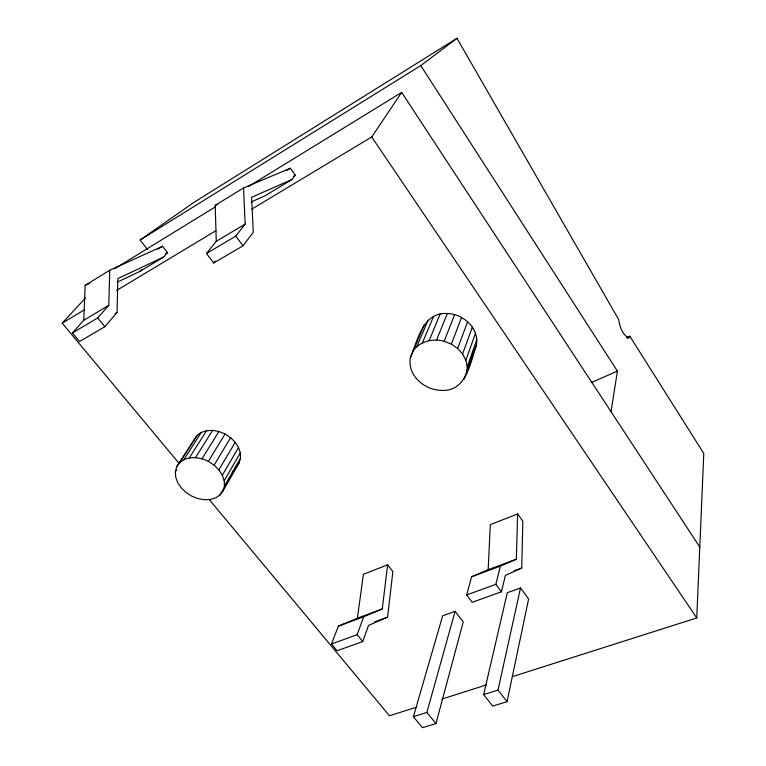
<?xml version="1.0" encoding="UTF-8"?>
<svg xmlns="http://www.w3.org/2000/svg" width="766" height="766" viewBox="0 0 766 766"><rect width="100%" height="100%" fill="white"/><g stroke="black" fill="none" stroke-linecap="round" stroke-linejoin="round"><path stroke-width="1.15" d="M117.064 312.499L117.82 278.594L163.646 257.06L167.476 252.627L162.536 246.269L109.73 270.254L85.16 285.373L83.791 320.255L72.406 332.951L79.53 341.512L104.837 326.709L117.064 312.499L115.063 313.677M521.742 568.018L522.843 521.244L517.615 513.957L490.326 524.633L488.172 569.684L471.588 576.798L466.657 594.943L472.239 602.268L501.462 591.792L505.368 575.419L521.742 568.018L514.149 570.794M72.406 332.951L97.684 317.967L108.791 305.356L109.73 270.254M471.588 576.798L500.361 566.141L516.361 559.218L517.615 513.957M512.377 676.646L696.754 617.942L703.782 453.462L629.824 336.226L626.55 337.701M410.365 357.655C407.196 374.976 423.895 389.607 440.249 390.296C465.852 392.795 470.037 364.022 476.193 345.954C480.004 328.901 463.564 313.907 447.306 313.514C422.822 311.886 417.786 340.238 410.365 357.655L424.125 325.062M466.628 373.358L467.241 366.885L476.816 339.616M387.567 617.137L392.881 571.551L387.606 564.829L363.419 574.289L357.387 618.2L338.371 626.157L331.458 644.014L337.069 650.755L362.73 641.554L368.513 625.439L387.567 617.137L374.574 621.896M338.371 626.157L363.687 616.783L382.272 608.97L387.606 564.829M611.029 411.687L617.415 371.137L420.783 65.598L456.986 38.3L618.65 319.479C619.589 326.192 622.241 334.828 628.752 337.825L629.824 336.226M507.063 701.675L528.617 598.945L520.516 587.962L507.322 592.683L483.643 694.59L492.691 706.089L507.063 701.675L498.024 690.07L520.516 587.962M501.462 591.792L495.889 584.324L500.361 566.141M175.347 471.77L176.649 466.848L197.044 435.452L201.266 432.436L206.561 430.703L212.584 430.377L218.885 431.488L225.051 433.977L230.623 437.645L235.229 442.25L238.532 447.459L240.323 452.907L240.486 458.202L239.03 463.009L222.973 490.996L219.957 495.008L215.6 497.91L210.2 499.518L204.129 499.738L197.772 498.551L191.577 496.042L185.918 492.385L181.197 487.808L177.712 482.618L175.72 477.151L175.347 471.77L176.601 469.817M435.959 723.554L463.248 621.896L455.09 611.345L442.671 615.778L413.41 716.67L422.497 727.7L435.959 723.554L426.873 712.437L455.09 611.345M222.973 490.996L224.428 486.132L240.486 458.202M464.119 379.237L473.35 352.829M467.241 366.885L465.862 360.288L475.514 333.162M465.862 360.288L462.597 353.997L472.383 327.034M331.458 644.014L357.119 634.698L363.687 616.783M462.597 353.997L457.647 348.482L467.624 321.663M457.647 348.482L451.356 344.125L461.563 317.44M412.683 351.69C419.126 341.224 432.847 338.141 444.165 341.243L454.631 314.654M436.591 340.027L447.306 313.514M429.161 340.583L440.124 314.098M422.401 342.842L433.585 316.339M416.79 346.634L428.127 320.092M473.733 351.728L476.193 345.954M219.957 495.008L222.829 490.001M224.562 487.004L227.435 481.996M228.584 479.995L229.733 477.994M230.882 475.992L232.031 473.982M233.18 471.98L235.478 467.978M224.428 486.132L224.208 480.751L240.323 452.907M224.208 480.751L222.322 475.207L238.532 447.459M222.322 475.207L218.865 469.893L235.229 442.25M218.865 469.893L214.087 465.182L230.623 437.645M176.649 466.848C182.681 455.483 198.337 456.029 208.323 461.41L225.051 433.977M201.965 458.853L218.885 431.488M195.464 457.675L212.584 430.377M189.288 457.963L206.561 430.703M183.85 459.686L201.266 432.436M179.55 462.721L197.044 435.452M251.813 209.108L371.73 136.97L401.671 92.418L699.789 547.058M236.052 466.982L239.03 463.009M243.004 245.829L253.297 232.222L251.593 197.293L292.133 179.416L295.312 175.222L290.343 168.242L243.55 187.948L215.217 205.374L216.261 241.309L206.466 253.498L213.695 262.977L243.004 245.829L235.765 236.139L245.158 224.093L243.55 187.948M213.695 262.977L215.122 261.149M117.648 281.965L139.919 271.403L141.499 269.613M179.196 463.526L62.218 323.175L85.505 297.936M147.465 249.419L140.111 240.017L194.114 202.243L456.986 38.3M140.111 240.017L420.783 65.598M114.689 268.703L215.438 206.82M248.002 186.808L401.671 92.418M157.614 249.276L162.536 246.269M286.35 170.674L290.343 168.242M165.504 253.824L167.476 252.627M293.311 176.439L295.312 175.222M139.919 271.403L163.646 257.06M292.133 179.416L265.036 195.79L251.114 202.032M62.218 323.175L84.758 309.608M116.537 290.496L215.945 230.69M83.791 320.255L108.791 305.356M216.261 241.309L245.158 224.093M206.466 253.498L235.765 236.139M85.16 285.373L89.459 283.401M627.277 338.304L629.451 337.327M591.103 382.617L617.415 371.137M215.217 205.374L217.41 204.436M357.387 618.2L382.272 608.97M488.172 569.684L516.361 559.218M466.657 594.943L495.889 584.324M416.781 707.085L389.463 715.779L209.022 499.298M441.819 699.109L486.209 684.976M413.41 716.67L426.873 712.437M483.643 694.59L498.024 690.07M444.165 341.243L451.356 344.125M208.323 461.41L214.087 465.182M97.684 317.967L104.837 326.709M357.119 634.698L362.73 641.554M371.73 136.97L696.754 617.942"/></g></svg>
